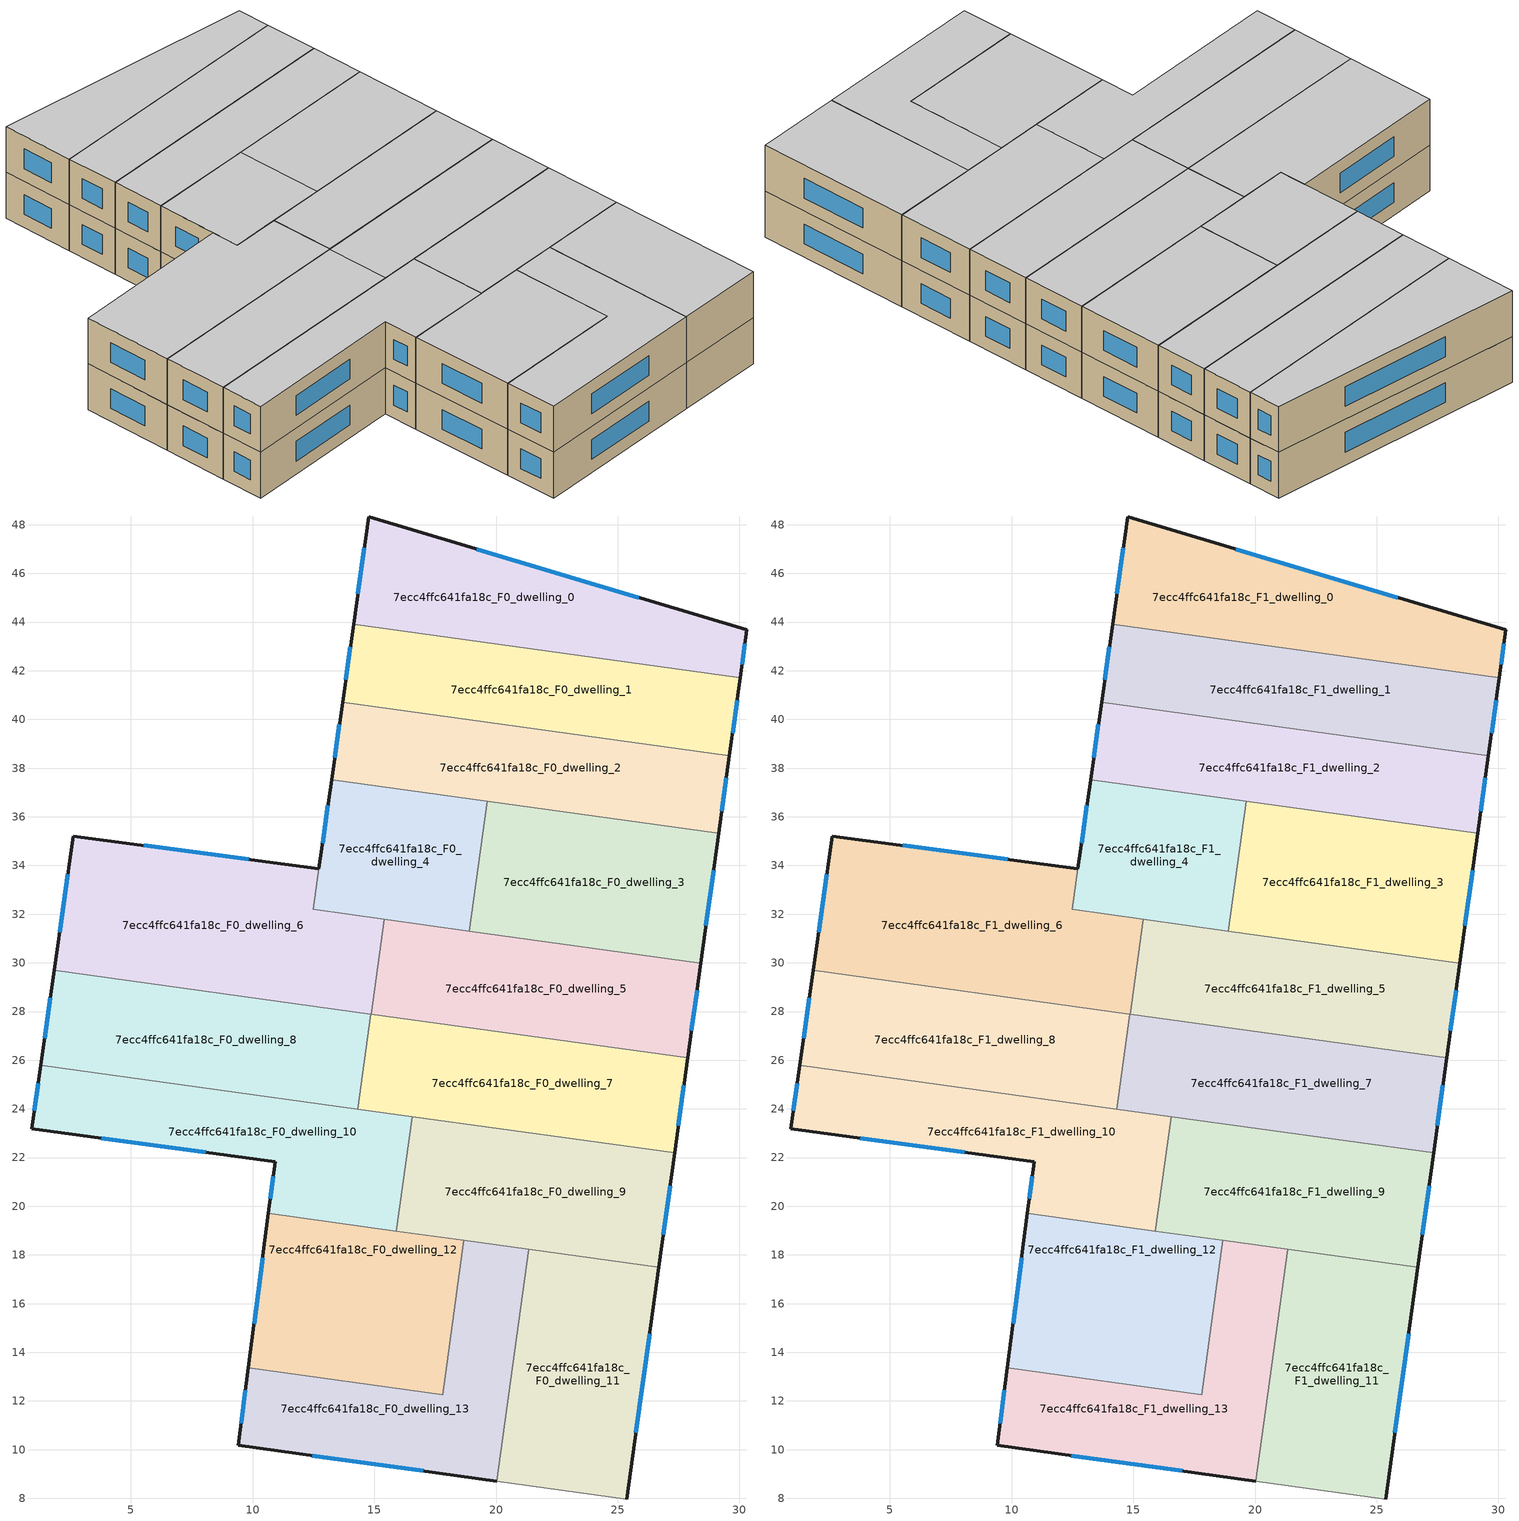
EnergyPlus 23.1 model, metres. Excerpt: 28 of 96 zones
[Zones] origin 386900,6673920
7ecc4ffc641fa18c_F0_dwelling_0
 floor ground (EU_floor_Construction): 30.3,43.68 30.03,41.71 14.14,43.9 14.77,48.32 z0
 wall outside (EU_wall_Construction): 30.03,41.71 30.3,43.68 14.77,48.32 14.14,43.9 z0:3
 wall to 7ecc4ffc641fa18c_F0_dwelling_1 (EU_wall_Construction): 14.14,43.9 30.03,41.71 z0:3
 window (EU_Window_Construction): 14.59,47.06 14.32,45.16 / 25.86,45 19.21,46.99 / 30.11,42.27 30.23,43.12 z0.86:2.14
7ecc4ffc641fa18c_F0_dwelling_1
 floor ground (EU_floor_Construction): 30.03,41.71 29.59,38.51 13.69,40.71 14.14,43.9 z0
 wall outside (EU_wall_Construction): 14.14,43.9 13.69,40.71 / 29.59,38.51 30.03,41.71 z0:3
 wall to 7ecc4ffc641fa18c_F0_dwelling_2 (EU_wall_Construction): 13.69,40.71 29.59,38.51 z0:3
 window (EU_Window_Construction): 14.01,42.99 13.82,41.62 / 29.71,39.43 29.9,40.79 z0.86:2.14
7ecc4ffc641fa18c_F0_dwelling_10
 floor ground (EU_floor_Construction): 16.55,23.68 15.9,18.98 10.65,19.7 10.93,21.83 0.92,23.18 1.29,25.79 z0
 wall outside (EU_wall_Construction): 1.29,25.79 0.92,23.18 10.93,21.83 10.65,19.7 z0:3
 wall to 7ecc4ffc641fa18c_F0_dwelling_9 (EU_wall_Construction): 15.9,18.98 16.55,23.68 z0:3
 wall to 7ecc4ffc641fa18c_F0_dwelling_8 (EU_wall_Construction): 14.32,23.99 1.29,25.79 z0:3
 wall to 7ecc4ffc641fa18c_F0_dwelling_12 (EU_wall_Construction): 10.65,19.7 15.9,18.98 z0:3
 wall to 7ecc4ffc641fa18c_F0_dwelling_7 (EU_wall_Construction): 16.55,23.68 14.32,23.99 z0:3
 window (EU_Window_Construction): 10.85,21.23 10.73,20.31 / 3.78,22.79 8.07,22.22 / 1.19,25.05 1.03,23.93 z0.86:2.14
7ecc4ffc641fa18c_F0_dwelling_11
 floor ground (EU_floor_Construction): 26.68,17.49 25.37,7.97 20.04,8.71 21.35,18.22 z0
 wall outside (EU_wall_Construction): 25.37,7.97 26.68,17.49 z0:3
 wall adiabatic (EU_wall_Construction): 20.04,8.71 25.37,7.97 z0:3
 wall to 7ecc4ffc641fa18c_F0_dwelling_13 (EU_wall_Construction): 21.35,18.22 20.04,8.71 z0:3
 wall to 7ecc4ffc641fa18c_F0_dwelling_9 (EU_wall_Construction): 26.68,17.49 21.35,18.22 z0:3
 window (EU_Window_Construction): 25.74,10.69 26.31,14.77 z0.86:2.14
7ecc4ffc641fa18c_F0_dwelling_12
 floor ground (EU_floor_Construction): 18.68,18.59 17.8,12.25 9.82,13.36 10.65,19.7 z0
 wall outside (EU_wall_Construction): 10.65,19.7 9.82,13.36 z0:3
 wall to 7ecc4ffc641fa18c_F0_dwelling_13 (EU_wall_Construction): 9.82,13.36 17.8,12.25 18.68,18.59 z0:3
 wall to 7ecc4ffc641fa18c_F0_dwelling_9 (EU_wall_Construction): 18.68,18.59 15.9,18.98 z0:3
 window (EU_Window_Construction): 10.41,17.89 10.06,15.17 z0.86:2.14
7ecc4ffc641fa18c_F0_dwelling_13
 floor ground (EU_floor_Construction): 21.35,18.22 20.04,8.71 9.41,10.18 9.82,13.36 17.8,12.25 18.68,18.59 z0
 wall outside (EU_wall_Construction): 9.82,13.36 9.41,10.18 20.04,8.71 z0:3
 wall to 7ecc4ffc641fa18c_F0_dwelling_9 (EU_wall_Construction): 21.35,18.22 18.68,18.59 z0:3
 window (EU_Window_Construction): 12.44,9.76 17,9.13 / 9.7,12.45 9.53,11.09 z0.86:2.14
7ecc4ffc641fa18c_F0_dwelling_2
 floor ground (EU_floor_Construction): 29.59,38.51 29.15,35.32 13.24,37.52 13.69,40.71 z0
 wall outside (EU_wall_Construction): 13.69,40.71 13.24,37.52 / 29.15,35.32 29.59,38.51 z0:3
 wall to 7ecc4ffc641fa18c_F0_dwelling_3 (EU_wall_Construction): 19.63,36.64 29.15,35.32 z0:3
 wall to 7ecc4ffc641fa18c_F0_dwelling_4 (EU_wall_Construction): 13.24,37.52 19.63,36.64 z0:3
 window (EU_Window_Construction): 13.56,39.8 13.37,38.43 / 29.27,36.24 29.46,37.6 z0.86:2.14
7ecc4ffc641fa18c_F0_dwelling_3
 floor ground (EU_floor_Construction): 29.15,35.32 28.41,29.99 18.9,31.31 19.63,36.64 z0
 wall outside (EU_wall_Construction): 28.41,29.99 29.15,35.32 z0:3
 wall to 7ecc4ffc641fa18c_F0_dwelling_4 (EU_wall_Construction): 19.63,36.64 18.9,31.31 z0:3
 wall to 7ecc4ffc641fa18c_F0_dwelling_5 (EU_wall_Construction): 18.9,31.31 28.41,29.99 z0:3
 window (EU_Window_Construction): 28.62,31.52 28.94,33.8 z0.86:2.14
7ecc4ffc641fa18c_F0_dwelling_4
 floor ground (EU_floor_Construction): 19.63,36.64 18.9,31.31 12.49,32.19 13.24,37.52 z0
 wall outside (EU_wall_Construction): 13.24,37.52 12.72,33.87 z0:3
 wall to 7ecc4ffc641fa18c_F0_dwelling_6 (EU_wall_Construction): 12.72,33.86 12.49,32.19 15.4,31.79 z0:3
 wall to 7ecc4ffc641fa18c_F0_dwelling_5 (EU_wall_Construction): 15.41,31.79 18.9,31.31 z0:3
 window (EU_Window_Construction): 13.09,36.48 12.87,34.91 z0.86:2.14
7ecc4ffc641fa18c_F0_dwelling_5
 floor ground (EU_floor_Construction): 28.41,29.99 27.87,26.09 14.87,27.89 15.41,31.79 z0
 wall outside (EU_wall_Construction): 27.87,26.09 28.41,29.99 z0:3
 wall to 7ecc4ffc641fa18c_F0_dwelling_6 (EU_wall_Construction): 15.41,31.79 14.87,27.89 z0:3
 wall to 7ecc4ffc641fa18c_F0_dwelling_7 (EU_wall_Construction): 14.87,27.89 27.87,26.09 z0:3
 window (EU_Window_Construction): 28.03,27.21 28.26,28.88 z0.86:2.14
7ecc4ffc641fa18c_F0_dwelling_6
 floor ground (EU_floor_Construction): 12.72,33.86 12.49,32.19 15.41,31.79 14.87,27.89 1.85,29.69 2.64,35.21 z0
 wall outside (EU_wall_Construction): 12.72,33.86 2.64,35.21 1.85,29.69 z0:3
 wall to 7ecc4ffc641fa18c_F0_dwelling_8 (EU_wall_Construction): 1.85,29.69 14.86,27.89 z0:3
 window (EU_Window_Construction): 9.84,34.25 5.52,34.82 / 2.41,33.63 2.08,31.27 z0.86:2.14
7ecc4ffc641fa18c_F0_dwelling_7
 floor ground (EU_floor_Construction): 27.87,26.09 27.33,22.19 14.32,23.99 14.86,27.89 z0
 wall outside (EU_wall_Construction): 27.33,22.19 27.87,26.09 z0:3
 wall to 7ecc4ffc641fa18c_F0_dwelling_8 (EU_wall_Construction): 14.86,27.89 14.32,23.99 z0:3
 wall to 7ecc4ffc641fa18c_F0_dwelling_9 (EU_wall_Construction): 16.55,23.68 27.33,22.19 z0:3
 window (EU_Window_Construction): 27.49,23.31 27.72,24.98 z0.86:2.14
7ecc4ffc641fa18c_F0_dwelling_8
 floor ground (EU_floor_Construction): 14.86,27.89 14.32,23.99 1.29,25.79 1.85,29.69 z0
 wall outside (EU_wall_Construction): 1.85,29.69 1.29,25.79 z0:3
 window (EU_Window_Construction): 1.69,28.58 1.45,26.91 z0.86:2.14
7ecc4ffc641fa18c_F0_dwelling_9
 floor ground (EU_floor_Construction): 27.33,22.19 26.68,17.49 15.9,18.98 16.55,23.68 z0
 wall outside (EU_wall_Construction): 26.68,17.49 27.33,22.19 z0:3
 window (EU_Window_Construction): 26.87,18.83 27.15,20.85 z0.86:2.14
7ecc4ffc641fa18c_F1_dwelling_0
 floor to 7ecc4ffc641fa18c_F0_dwelling_0 (EU_floor_Construction): 30.3,43.68 30.03,41.71 14.14,43.9 14.77,48.32 z3
 wall outside (EU_wall_Construction): 30.03,41.71 30.3,43.68 14.77,48.32 14.14,43.9 z3:6
 wall to 7ecc4ffc641fa18c_F1_dwelling_1 (EU_wall_Construction): 14.14,43.9 30.03,41.71 z3:6
 window (EU_Window_Construction): 14.59,47.06 14.32,45.16 / 25.86,45 19.21,46.99 / 30.11,42.27 30.23,43.12 z3.86:5.14
 ceiling to 7ecc4ffc641fa18c_F2_dwelling_0 (EU_floor_Construction): 30.03,41.71 30.3,43.68 14.77,48.32 14.14,43.9 z6
7ecc4ffc641fa18c_F1_dwelling_1
 floor to 7ecc4ffc641fa18c_F0_dwelling_1 (EU_floor_Construction): 30.03,41.71 29.59,38.51 13.69,40.71 14.14,43.9 z3
 wall outside (EU_wall_Construction): 14.14,43.9 13.69,40.71 / 29.59,38.51 30.03,41.71 z3:6
 wall to 7ecc4ffc641fa18c_F1_dwelling_2 (EU_wall_Construction): 13.69,40.71 29.59,38.51 z3:6
 window (EU_Window_Construction): 14.01,42.99 13.82,41.62 / 29.71,39.43 29.9,40.79 z3.86:5.14
 ceiling to 7ecc4ffc641fa18c_F2_dwelling_1 (EU_floor_Construction): 29.59,38.51 30.03,41.71 14.14,43.9 13.69,40.71 z6
7ecc4ffc641fa18c_F1_dwelling_10
 floor to 7ecc4ffc641fa18c_F0_dwelling_10 (EU_floor_Construction): 16.55,23.68 15.9,18.98 10.65,19.7 10.93,21.83 0.92,23.18 1.29,25.79 z3
 wall outside (EU_wall_Construction): 1.29,25.79 0.92,23.18 10.93,21.83 10.65,19.7 z3:6
 wall to 7ecc4ffc641fa18c_F1_dwelling_9 (EU_wall_Construction): 15.9,18.98 16.55,23.68 z3:6
 wall to 7ecc4ffc641fa18c_F1_dwelling_8 (EU_wall_Construction): 14.32,23.99 1.29,25.79 z3:6
 wall to 7ecc4ffc641fa18c_F1_dwelling_12 (EU_wall_Construction): 10.65,19.7 15.9,18.98 z3:6
 wall to 7ecc4ffc641fa18c_F1_dwelling_7 (EU_wall_Construction): 16.55,23.68 14.32,23.99 z3:6
 window (EU_Window_Construction): 10.85,21.23 10.73,20.31 / 3.78,22.79 8.07,22.22 / 1.19,25.05 1.03,23.93 z3.86:5.14
 ceiling to 7ecc4ffc641fa18c_F2_dwelling_10 (EU_floor_Construction): 15.9,18.98 16.55,23.68 1.29,25.79 0.92,23.18 10.93,21.83 10.65,19.7 z6
7ecc4ffc641fa18c_F1_dwelling_11
 floor to 7ecc4ffc641fa18c_F0_dwelling_11 (EU_floor_Construction): 26.68,17.49 25.37,7.97 20.04,8.71 21.35,18.22 z3
 wall outside (EU_wall_Construction): 25.37,7.97 26.68,17.49 z3:6
 wall adiabatic (EU_wall_Construction): 20.04,8.71 25.37,7.97 z3:6
 wall to 7ecc4ffc641fa18c_F1_dwelling_13 (EU_wall_Construction): 21.35,18.22 20.04,8.71 z3:6
 wall to 7ecc4ffc641fa18c_F1_dwelling_9 (EU_wall_Construction): 26.68,17.49 21.35,18.22 z3:6
 window (EU_Window_Construction): 25.74,10.69 26.31,14.77 z3.86:5.14
 ceiling to 7ecc4ffc641fa18c_F2_dwelling_11 (EU_floor_Construction): 25.37,7.97 26.68,17.49 21.35,18.22 20.04,8.71 z6
7ecc4ffc641fa18c_F1_dwelling_12
 floor to 7ecc4ffc641fa18c_F0_dwelling_12 (EU_floor_Construction): 18.68,18.59 17.8,12.25 9.82,13.36 10.65,19.7 z3
 wall outside (EU_wall_Construction): 10.65,19.7 9.82,13.36 z3:6
 wall to 7ecc4ffc641fa18c_F1_dwelling_13 (EU_wall_Construction): 9.82,13.36 17.8,12.25 18.68,18.59 z3:6
 wall to 7ecc4ffc641fa18c_F1_dwelling_9 (EU_wall_Construction): 18.68,18.59 15.9,18.98 z3:6
 window (EU_Window_Construction): 10.41,17.89 10.06,15.17 z3.86:5.14
 ceiling to 7ecc4ffc641fa18c_F2_dwelling_12 (EU_floor_Construction): 17.8,12.25 18.68,18.59 10.65,19.7 9.82,13.36 z6
7ecc4ffc641fa18c_F1_dwelling_13
 floor to 7ecc4ffc641fa18c_F0_dwelling_13 (EU_floor_Construction): 21.35,18.22 20.04,8.71 9.41,10.18 9.82,13.36 17.8,12.25 18.68,18.59 z3
 wall outside (EU_wall_Construction): 9.82,13.36 9.41,10.18 20.04,8.71 z3:6
 wall to 7ecc4ffc641fa18c_F1_dwelling_9 (EU_wall_Construction): 21.35,18.22 18.68,18.59 z3:6
 window (EU_Window_Construction): 12.44,9.76 17,9.13 / 9.7,12.45 9.53,11.09 z3.86:5.14
 ceiling to 7ecc4ffc641fa18c_F2_dwelling_13 (EU_floor_Construction): 20.04,8.71 21.35,18.22 18.68,18.59 17.8,12.25 9.82,13.36 9.41,10.18 z6
7ecc4ffc641fa18c_F1_dwelling_2
 floor to 7ecc4ffc641fa18c_F0_dwelling_2 (EU_floor_Construction): 29.59,38.51 29.15,35.32 13.24,37.52 13.69,40.71 z3
 wall outside (EU_wall_Construction): 13.69,40.71 13.24,37.52 / 29.15,35.32 29.59,38.51 z3:6
 wall to 7ecc4ffc641fa18c_F1_dwelling_3 (EU_wall_Construction): 19.63,36.64 29.15,35.32 z3:6
 wall to 7ecc4ffc641fa18c_F1_dwelling_4 (EU_wall_Construction): 13.24,37.52 19.63,36.64 z3:6
 window (EU_Window_Construction): 13.56,39.8 13.37,38.43 / 29.27,36.24 29.46,37.6 z3.86:5.14
 ceiling to 7ecc4ffc641fa18c_F2_dwelling_2 (EU_floor_Construction): 29.15,35.32 29.59,38.51 13.69,40.71 13.24,37.52 z6
7ecc4ffc641fa18c_F1_dwelling_3
 floor to 7ecc4ffc641fa18c_F0_dwelling_3 (EU_floor_Construction): 29.15,35.32 28.41,29.99 18.9,31.31 19.63,36.64 z3
 wall outside (EU_wall_Construction): 28.41,29.99 29.15,35.32 z3:6
 wall to 7ecc4ffc641fa18c_F1_dwelling_4 (EU_wall_Construction): 19.63,36.64 18.9,31.31 z3:6
 wall to 7ecc4ffc641fa18c_F1_dwelling_5 (EU_wall_Construction): 18.9,31.31 28.41,29.99 z3:6
 window (EU_Window_Construction): 28.62,31.52 28.94,33.8 z3.86:5.14
 ceiling to 7ecc4ffc641fa18c_F2_dwelling_3 (EU_floor_Construction): 28.41,29.99 29.15,35.32 19.63,36.64 18.9,31.31 z6
7ecc4ffc641fa18c_F1_dwelling_4
 floor to 7ecc4ffc641fa18c_F0_dwelling_4 (EU_floor_Construction): 19.63,36.64 18.9,31.31 12.49,32.19 13.24,37.52 z3
 wall outside (EU_wall_Construction): 13.24,37.52 12.72,33.87 z3:6
 wall to 7ecc4ffc641fa18c_F1_dwelling_6 (EU_wall_Construction): 12.72,33.86 12.49,32.19 15.4,31.79 z3:6
 wall to 7ecc4ffc641fa18c_F1_dwelling_5 (EU_wall_Construction): 15.41,31.79 18.9,31.31 z3:6
 window (EU_Window_Construction): 13.09,36.48 12.87,34.91 z3.86:5.14
 ceiling to 7ecc4ffc641fa18c_F2_dwelling_4 (EU_floor_Construction): 18.9,31.31 19.63,36.64 13.24,37.52 12.49,32.19 z6
7ecc4ffc641fa18c_F1_dwelling_5
 floor to 7ecc4ffc641fa18c_F0_dwelling_5 (EU_floor_Construction): 28.41,29.99 27.87,26.09 14.87,27.89 15.41,31.79 z3
 wall outside (EU_wall_Construction): 27.87,26.09 28.41,29.99 z3:6
 wall to 7ecc4ffc641fa18c_F1_dwelling_6 (EU_wall_Construction): 15.41,31.79 14.87,27.89 z3:6
 wall to 7ecc4ffc641fa18c_F1_dwelling_7 (EU_wall_Construction): 14.87,27.89 27.87,26.09 z3:6
 window (EU_Window_Construction): 28.03,27.21 28.26,28.88 z3.86:5.14
 ceiling to 7ecc4ffc641fa18c_F2_dwelling_5 (EU_floor_Construction): 27.87,26.09 28.41,29.99 15.41,31.79 14.87,27.89 z6
7ecc4ffc641fa18c_F1_dwelling_6
 floor to 7ecc4ffc641fa18c_F0_dwelling_6 (EU_floor_Construction): 12.72,33.86 12.49,32.19 15.41,31.79 14.87,27.89 1.85,29.69 2.64,35.21 z3
 wall outside (EU_wall_Construction): 12.72,33.86 2.64,35.21 1.85,29.69 z3:6
 wall to 7ecc4ffc641fa18c_F1_dwelling_8 (EU_wall_Construction): 1.85,29.69 14.86,27.89 z3:6
 window (EU_Window_Construction): 9.84,34.25 5.52,34.82 / 2.41,33.63 2.08,31.27 z3.86:5.14
 ceiling to 7ecc4ffc641fa18c_F2_dwelling_6 (EU_floor_Construction): 14.87,27.89 15.41,31.79 12.49,32.19 12.72,33.86 2.64,35.21 1.85,29.69 z6
7ecc4ffc641fa18c_F1_dwelling_7
 floor to 7ecc4ffc641fa18c_F0_dwelling_7 (EU_floor_Construction): 27.87,26.09 27.33,22.19 14.32,23.99 14.86,27.89 z3
 wall outside (EU_wall_Construction): 27.33,22.19 27.87,26.09 z3:6
 wall to 7ecc4ffc641fa18c_F1_dwelling_8 (EU_wall_Construction): 14.86,27.89 14.32,23.99 z3:6
 wall to 7ecc4ffc641fa18c_F1_dwelling_9 (EU_wall_Construction): 16.55,23.68 27.33,22.19 z3:6
 window (EU_Window_Construction): 27.49,23.31 27.72,24.98 z3.86:5.14
 ceiling to 7ecc4ffc641fa18c_F2_dwelling_7 (EU_floor_Construction): 27.33,22.19 27.87,26.09 14.86,27.89 14.32,23.99 z6
7ecc4ffc641fa18c_F1_dwelling_8
 floor to 7ecc4ffc641fa18c_F0_dwelling_8 (EU_floor_Construction): 14.86,27.89 14.32,23.99 1.29,25.79 1.85,29.69 z3
 wall outside (EU_wall_Construction): 1.85,29.69 1.29,25.79 z3:6
 window (EU_Window_Construction): 1.69,28.58 1.45,26.91 z3.86:5.14
 ceiling to 7ecc4ffc641fa18c_F2_dwelling_8 (EU_floor_Construction): 14.32,23.99 14.86,27.89 1.85,29.69 1.29,25.79 z6
7ecc4ffc641fa18c_F1_dwelling_9
 floor to 7ecc4ffc641fa18c_F0_dwelling_9 (EU_floor_Construction): 27.33,22.19 26.68,17.49 15.9,18.98 16.55,23.68 z3
 wall outside (EU_wall_Construction): 26.68,17.49 27.33,22.19 z3:6
 window (EU_Window_Construction): 26.87,18.83 27.15,20.85 z3.86:5.14
 ceiling to 7ecc4ffc641fa18c_F2_dwelling_9 (EU_floor_Construction): 26.68,17.49 27.33,22.19 16.55,23.68 15.9,18.98 z6
[Building]
EU S2 Campaign: North Axis=0; Terrain=City; Solar Distribution=FullExterior
[Site:Location]
Helsinki-Vantaa.AP: Latitude=60.317; Longitude=24.963; Time Zone=2; Elevation=54.6
[SizingPeriod:WeatherFileDays]
AnnualSizingPeriod: Begin Month=1; Begin Day of Month=1; End Month=12; End Day of Month=31; Day of Week for Start Day=Monday; Use Weather File Daylight Saving Period=No; Use Weather File Rain and Snow Indicators=No
[MATERIAL]
EU_InternalMass_Material: Roughness=MediumRough; Thickness=0.1; Conductivity=1; Density=1800; Specific Heat=900; Thermal Absorptance=0.9; Solar Absorptance=0.7; Visible Absorptance=0.7
[MATERIAL:NOMASS] Roughness=MediumRough; Thermal Absorptance=0.9; Solar Absorptance=0.7; Visible Absorptance=0.7
Name | Thermal Resistance
EU_wall_NoMass | 1.10183
EU_floor_NoMass | 1.70606
[WINDOWMATERIAL:SIMPLEGLAZINGSYSTEM]
EU_Window_SimpleGlazing: UFactor=3.11035; Solar Heat Gain Coefficient=0.8; Visible Transmittance=0.8
[CONSTRUCTION]
EU_wall_Construction: EU_wall_NoMass
EU_floor_Construction: EU_floor_NoMass
EU_Window_Construction: EU_Window_SimpleGlazing
EU_InternalMass_Construction: EU_InternalMass_Material
[ZONE] Type=1; Multiplier=1; Ceiling Height=autocalculate; Floor Area=autocalculate; Part of Total Floor Area=Yes
Name | Volume
7ecc4ffc641fa18c_F0_dwelling_0; 7ecc4ffc641fa18c_F1_dwelling_0 | 155.088
7ecc4ffc641fa18c_F0_dwelling_1; 7ecc4ffc641fa18c_F1_dwelling_1 | 155.12
7ecc4ffc641fa18c_F0_dwelling_10; 7ecc4ffc641fa18c_F1_dwelling_10 | 155.112
7ecc4ffc641fa18c_F0_dwelling_11; 7ecc4ffc641fa18c_F1_dwelling_11 | 155.1
7ecc4ffc641fa18c_F0_dwelling_12; 7ecc4ffc641fa18c_F1_dwelling_12 | 155.11
7ecc4ffc641fa18c_F0_dwelling_13; 7ecc4ffc641fa18c_F1_dwelling_13 | 155.103
7ecc4ffc641fa18c_F0_dwelling_2; 7ecc4ffc641fa18c_F1_dwelling_2 | 155.123
7ecc4ffc641fa18c_F0_dwelling_3; 7ecc4ffc641fa18c_F1_dwelling_3 | 155.109
7ecc4ffc641fa18c_F0_dwelling_4; 7ecc4ffc641fa18c_F1_dwelling_4 | 104.303
7ecc4ffc641fa18c_F0_dwelling_5; 7ecc4ffc641fa18c_F1_dwelling_5 | 155.096
7ecc4ffc641fa18c_F0_dwelling_6; 7ecc4ffc641fa18c_F1_dwelling_6 | 205.879
7ecc4ffc641fa18c_F0_dwelling_7; 7ecc4ffc641fa18c_F1_dwelling_7 | 155.104
7ecc4ffc641fa18c_F0_dwelling_8; 7ecc4ffc641fa18c_F1_dwelling_8 | 155.101
7ecc4ffc641fa18c_F0_dwelling_9; 7ecc4ffc641fa18c_F1_dwelling_9 | 155.09
[INTERNALMASS] Construction=EU_InternalMass_Construction
Name | Zone or ZoneList | Surface Area
7ecc4ffc641fa18c_F0_dwelling_0_EU_InternalMass | 7ecc4ffc641fa18c_F0_dwelling_0 | 51.6963
7ecc4ffc641fa18c_F0_dwelling_1_EU_InternalMass | 7ecc4ffc641fa18c_F0_dwelling_1 | 51.7066
7ecc4ffc641fa18c_F0_dwelling_2_EU_InternalMass | 7ecc4ffc641fa18c_F0_dwelling_2 | 51.7077
7ecc4ffc641fa18c_F0_dwelling_3_EU_InternalMass | 7ecc4ffc641fa18c_F0_dwelling_3 | 51.7049
7ecc4ffc641fa18c_F0_dwelling_4_EU_InternalMass | 7ecc4ffc641fa18c_F0_dwelling_4 | 34.7802
7ecc4ffc641fa18c_F0_dwelling_5_EU_InternalMass | 7ecc4ffc641fa18c_F0_dwelling_5 | 51.6997
7ecc4ffc641fa18c_F0_dwelling_6_EU_InternalMass | 7ecc4ffc641fa18c_F0_dwelling_6 | 68.6269
7ecc4ffc641fa18c_F0_dwelling_7_EU_InternalMass | 7ecc4ffc641fa18c_F0_dwelling_7 | 51.7028
7ecc4ffc641fa18c_F0_dwelling_8_EU_InternalMass | 7ecc4ffc641fa18c_F0_dwelling_8 | 51.7
7ecc4ffc641fa18c_F0_dwelling_9_EU_InternalMass | 7ecc4ffc641fa18c_F0_dwelling_9 | 51.6971
7ecc4ffc641fa18c_F0_dwelling_10_EU_InternalMass | 7ecc4ffc641fa18c_F0_dwelling_10 | 51.7046
7ecc4ffc641fa18c_F0_dwelling_11_EU_InternalMass | 7ecc4ffc641fa18c_F0_dwelling_11 | 51.699
7ecc4ffc641fa18c_F0_dwelling_12_EU_InternalMass | 7ecc4ffc641fa18c_F0_dwelling_12 | 51.7047
7ecc4ffc641fa18c_F0_dwelling_13_EU_InternalMass | 7ecc4ffc641fa18c_F0_dwelling_13 | 51.7004
7ecc4ffc641fa18c_F1_dwelling_0_EU_InternalMass | 7ecc4ffc641fa18c_F1_dwelling_0 | 51.6963
7ecc4ffc641fa18c_F1_dwelling_1_EU_InternalMass | 7ecc4ffc641fa18c_F1_dwelling_1 | 51.7066
7ecc4ffc641fa18c_F1_dwelling_2_EU_InternalMass | 7ecc4ffc641fa18c_F1_dwelling_2 | 51.7077
7ecc4ffc641fa18c_F1_dwelling_3_EU_InternalMass | 7ecc4ffc641fa18c_F1_dwelling_3 | 51.7049
7ecc4ffc641fa18c_F1_dwelling_4_EU_InternalMass | 7ecc4ffc641fa18c_F1_dwelling_4 | 34.7802
7ecc4ffc641fa18c_F1_dwelling_5_EU_InternalMass | 7ecc4ffc641fa18c_F1_dwelling_5 | 51.6997
7ecc4ffc641fa18c_F1_dwelling_6_EU_InternalMass | 7ecc4ffc641fa18c_F1_dwelling_6 | 68.6269
7ecc4ffc641fa18c_F1_dwelling_7_EU_InternalMass | 7ecc4ffc641fa18c_F1_dwelling_7 | 51.7028
7ecc4ffc641fa18c_F1_dwelling_8_EU_InternalMass | 7ecc4ffc641fa18c_F1_dwelling_8 | 51.7
7ecc4ffc641fa18c_F1_dwelling_9_EU_InternalMass | 7ecc4ffc641fa18c_F1_dwelling_9 | 51.6971
7ecc4ffc641fa18c_F1_dwelling_10_EU_InternalMass | 7ecc4ffc641fa18c_F1_dwelling_10 | 51.7046
7ecc4ffc641fa18c_F1_dwelling_11_EU_InternalMass | 7ecc4ffc641fa18c_F1_dwelling_11 | 51.699
7ecc4ffc641fa18c_F1_dwelling_12_EU_InternalMass | 7ecc4ffc641fa18c_F1_dwelling_12 | 51.7047
7ecc4ffc641fa18c_F1_dwelling_13_EU_InternalMass | 7ecc4ffc641fa18c_F1_dwelling_13 | 51.7004
[OTHEREQUIPMENT] Fuel Type=Electricity; Design Level Calculation Method=Watts/Area; Power per Zone Floor Area=1; Fraction Latent=0; Fraction Radiant=0; Fraction Lost=0; Carbon Dioxide Generation Rate=0; EndUse Subcategory=EU_Step8_InternalGains
Name | Zone or ZoneList or Space or SpaceList | Schedule
EU_Step8_InternalGain_7ecc4ffc641fa18c_F0_dwelling_0_f000 | 7ecc4ffc641fa18c_F0_dwelling_0 | EU_Step8_GainSchedule_7ecc4ffc641fa18c_F0_dwelling_0_f000
EU_Step8_InternalGain_7ecc4ffc641fa18c_F0_dwelling_1_f000 | 7ecc4ffc641fa18c_F0_dwelling_1 | EU_Step8_GainSchedule_7ecc4ffc641fa18c_F0_dwelling_1_f000
EU_Step8_InternalGain_7ecc4ffc641fa18c_F0_dwelling_2_f000 | 7ecc4ffc641fa18c_F0_dwelling_2 | EU_Step8_GainSchedule_7ecc4ffc641fa18c_F0_dwelling_2_f000
EU_Step8_InternalGain_7ecc4ffc641fa18c_F0_dwelling_3_f000 | 7ecc4ffc641fa18c_F0_dwelling_3 | EU_Step8_GainSchedule_7ecc4ffc641fa18c_F0_dwelling_3_f000
EU_Step8_InternalGain_7ecc4ffc641fa18c_F0_dwelling_4_f000 | 7ecc4ffc641fa18c_F0_dwelling_4 | EU_Step8_GainSchedule_7ecc4ffc641fa18c_F0_dwelling_4_f000
EU_Step8_InternalGain_7ecc4ffc641fa18c_F0_dwelling_5_f000 | 7ecc4ffc641fa18c_F0_dwelling_5 | EU_Step8_GainSchedule_7ecc4ffc641fa18c_F0_dwelling_5_f000
EU_Step8_InternalGain_7ecc4ffc641fa18c_F0_dwelling_6_f000 | 7ecc4ffc641fa18c_F0_dwelling_6 | EU_Step8_GainSchedule_7ecc4ffc641fa18c_F0_dwelling_6_f000
EU_Step8_InternalGain_7ecc4ffc641fa18c_F0_dwelling_7_f000 | 7ecc4ffc641fa18c_F0_dwelling_7 | EU_Step8_GainSchedule_7ecc4ffc641fa18c_F0_dwelling_7_f000
EU_Step8_InternalGain_7ecc4ffc641fa18c_F0_dwelling_8_f000 | 7ecc4ffc641fa18c_F0_dwelling_8 | EU_Step8_GainSchedule_7ecc4ffc641fa18c_F0_dwelling_8_f000
EU_Step8_InternalGain_7ecc4ffc641fa18c_F0_dwelling_9_f000 | 7ecc4ffc641fa18c_F0_dwelling_9 | EU_Step8_GainSchedule_7ecc4ffc641fa18c_F0_dwelling_9_f000
EU_Step8_InternalGain_7ecc4ffc641fa18c_F0_dwelling_10_f000 | 7ecc4ffc641fa18c_F0_dwelling_10 | EU_Step8_GainSchedule_7ecc4ffc641fa18c_F0_dwelling_10_f000
EU_Step8_InternalGain_7ecc4ffc641fa18c_F0_dwelling_11_f000 | 7ecc4ffc641fa18c_F0_dwelling_11 | EU_Step8_GainSchedule_7ecc4ffc641fa18c_F0_dwelling_11_f000
EU_Step8_InternalGain_7ecc4ffc641fa18c_F0_dwelling_12_f000 | 7ecc4ffc641fa18c_F0_dwelling_12 | EU_Step8_GainSchedule_7ecc4ffc641fa18c_F0_dwelling_12_f000
EU_Step8_InternalGain_7ecc4ffc641fa18c_F0_dwelling_13_f000 | 7ecc4ffc641fa18c_F0_dwelling_13 | EU_Step8_GainSchedule_7ecc4ffc641fa18c_F0_dwelling_13_f000
EU_Step8_InternalGain_7ecc4ffc641fa18c_F1_dwelling_0_f000 | 7ecc4ffc641fa18c_F1_dwelling_0 | EU_Step8_GainSchedule_7ecc4ffc641fa18c_F1_dwelling_0_f000
EU_Step8_InternalGain_7ecc4ffc641fa18c_F1_dwelling_1_f000 | 7ecc4ffc641fa18c_F1_dwelling_1 | EU_Step8_GainSchedule_7ecc4ffc641fa18c_F1_dwelling_1_f000
EU_Step8_InternalGain_7ecc4ffc641fa18c_F1_dwelling_2_f000 | 7ecc4ffc641fa18c_F1_dwelling_2 | EU_Step8_GainSchedule_7ecc4ffc641fa18c_F1_dwelling_2_f000
EU_Step8_InternalGain_7ecc4ffc641fa18c_F1_dwelling_3_f000 | 7ecc4ffc641fa18c_F1_dwelling_3 | EU_Step8_GainSchedule_7ecc4ffc641fa18c_F1_dwelling_3_f000
EU_Step8_InternalGain_7ecc4ffc641fa18c_F1_dwelling_4_f000 | 7ecc4ffc641fa18c_F1_dwelling_4 | EU_Step8_GainSchedule_7ecc4ffc641fa18c_F1_dwelling_4_f000
EU_Step8_InternalGain_7ecc4ffc641fa18c_F1_dwelling_5_f000 | 7ecc4ffc641fa18c_F1_dwelling_5 | EU_Step8_GainSchedule_7ecc4ffc641fa18c_F1_dwelling_5_f000
EU_Step8_InternalGain_7ecc4ffc641fa18c_F1_dwelling_6_f000 | 7ecc4ffc641fa18c_F1_dwelling_6 | EU_Step8_GainSchedule_7ecc4ffc641fa18c_F1_dwelling_6_f000
EU_Step8_InternalGain_7ecc4ffc641fa18c_F1_dwelling_7_f000 | 7ecc4ffc641fa18c_F1_dwelling_7 | EU_Step8_GainSchedule_7ecc4ffc641fa18c_F1_dwelling_7_f000
EU_Step8_InternalGain_7ecc4ffc641fa18c_F1_dwelling_8_f000 | 7ecc4ffc641fa18c_F1_dwelling_8 | EU_Step8_GainSchedule_7ecc4ffc641fa18c_F1_dwelling_8_f000
EU_Step8_InternalGain_7ecc4ffc641fa18c_F1_dwelling_9_f000 | 7ecc4ffc641fa18c_F1_dwelling_9 | EU_Step8_GainSchedule_7ecc4ffc641fa18c_F1_dwelling_9_f000
EU_Step8_InternalGain_7ecc4ffc641fa18c_F1_dwelling_10_f000 | 7ecc4ffc641fa18c_F1_dwelling_10 | EU_Step8_GainSchedule_7ecc4ffc641fa18c_F1_dwelling_10_f000
EU_Step8_InternalGain_7ecc4ffc641fa18c_F1_dwelling_11_f000 | 7ecc4ffc641fa18c_F1_dwelling_11 | EU_Step8_GainSchedule_7ecc4ffc641fa18c_F1_dwelling_11_f000
EU_Step8_InternalGain_7ecc4ffc641fa18c_F1_dwelling_12_f000 | 7ecc4ffc641fa18c_F1_dwelling_12 | EU_Step8_GainSchedule_7ecc4ffc641fa18c_F1_dwelling_12_f000
EU_Step8_InternalGain_7ecc4ffc641fa18c_F1_dwelling_13_f000 | 7ecc4ffc641fa18c_F1_dwelling_13 | EU_Step8_GainSchedule_7ecc4ffc641fa18c_F1_dwelling_13_f000
[ZONEVENTILATION:DESIGNFLOWRATE] Schedule=EU_AlwaysOn; Design Flow Rate Calculation Method=AirChanges/Hour; Air Changes per Hour=0.756316; Ventilation Type=Natural; Fan Pressure Rise=0; Fan Total Efficiency=1; Constant Term Coefficient=1; Temperature Term Coefficient=0; Velocity Term Coefficient=0; Velocity Squared Term Coefficient=0; Minimum Indoor Temperature=-100; Maximum Indoor Temperature=100; Delta Temperature=-100; Minimum Outdoor Temperature=-100; Maximum Outdoor Temperature=100; Maximum Wind Speed=40
Name | Zone or ZoneList or Space or SpaceList
EU_ConstantAir_7ecc4ffc641fa18c_F0_dwelling_0 | 7ecc4ffc641fa18c_F0_dwelling_0
EU_ConstantAir_7ecc4ffc641fa18c_F0_dwelling_1 | 7ecc4ffc641fa18c_F0_dwelling_1
EU_ConstantAir_7ecc4ffc641fa18c_F0_dwelling_2 | 7ecc4ffc641fa18c_F0_dwelling_2
EU_ConstantAir_7ecc4ffc641fa18c_F0_dwelling_3 | 7ecc4ffc641fa18c_F0_dwelling_3
EU_ConstantAir_7ecc4ffc641fa18c_F0_dwelling_4 | 7ecc4ffc641fa18c_F0_dwelling_4
EU_ConstantAir_7ecc4ffc641fa18c_F0_dwelling_5 | 7ecc4ffc641fa18c_F0_dwelling_5
EU_ConstantAir_7ecc4ffc641fa18c_F0_dwelling_6 | 7ecc4ffc641fa18c_F0_dwelling_6
EU_ConstantAir_7ecc4ffc641fa18c_F0_dwelling_7 | 7ecc4ffc641fa18c_F0_dwelling_7
EU_ConstantAir_7ecc4ffc641fa18c_F0_dwelling_8 | 7ecc4ffc641fa18c_F0_dwelling_8
EU_ConstantAir_7ecc4ffc641fa18c_F0_dwelling_9 | 7ecc4ffc641fa18c_F0_dwelling_9
EU_ConstantAir_7ecc4ffc641fa18c_F0_dwelling_10 | 7ecc4ffc641fa18c_F0_dwelling_10
EU_ConstantAir_7ecc4ffc641fa18c_F0_dwelling_11 | 7ecc4ffc641fa18c_F0_dwelling_11
EU_ConstantAir_7ecc4ffc641fa18c_F0_dwelling_12 | 7ecc4ffc641fa18c_F0_dwelling_12
EU_ConstantAir_7ecc4ffc641fa18c_F0_dwelling_13 | 7ecc4ffc641fa18c_F0_dwelling_13
EU_ConstantAir_7ecc4ffc641fa18c_F1_dwelling_0 | 7ecc4ffc641fa18c_F1_dwelling_0
EU_ConstantAir_7ecc4ffc641fa18c_F1_dwelling_1 | 7ecc4ffc641fa18c_F1_dwelling_1
EU_ConstantAir_7ecc4ffc641fa18c_F1_dwelling_2 | 7ecc4ffc641fa18c_F1_dwelling_2
EU_ConstantAir_7ecc4ffc641fa18c_F1_dwelling_3 | 7ecc4ffc641fa18c_F1_dwelling_3
EU_ConstantAir_7ecc4ffc641fa18c_F1_dwelling_4 | 7ecc4ffc641fa18c_F1_dwelling_4
EU_ConstantAir_7ecc4ffc641fa18c_F1_dwelling_5 | 7ecc4ffc641fa18c_F1_dwelling_5
EU_ConstantAir_7ecc4ffc641fa18c_F1_dwelling_6 | 7ecc4ffc641fa18c_F1_dwelling_6
EU_ConstantAir_7ecc4ffc641fa18c_F1_dwelling_7 | 7ecc4ffc641fa18c_F1_dwelling_7
EU_ConstantAir_7ecc4ffc641fa18c_F1_dwelling_8 | 7ecc4ffc641fa18c_F1_dwelling_8
EU_ConstantAir_7ecc4ffc641fa18c_F1_dwelling_9 | 7ecc4ffc641fa18c_F1_dwelling_9
EU_ConstantAir_7ecc4ffc641fa18c_F1_dwelling_10 | 7ecc4ffc641fa18c_F1_dwelling_10
EU_ConstantAir_7ecc4ffc641fa18c_F1_dwelling_11 | 7ecc4ffc641fa18c_F1_dwelling_11
EU_ConstantAir_7ecc4ffc641fa18c_F1_dwelling_12 | 7ecc4ffc641fa18c_F1_dwelling_12
EU_ConstantAir_7ecc4ffc641fa18c_F1_dwelling_13 | 7ecc4ffc641fa18c_F1_dwelling_13
[HVACTEMPLATE:THERMOSTAT] Constant Heating Setpoint=20; Constant Cooling Setpoint=50
EU_HeatOnly_7ecc4ffc641fa18c_F0_dwelling_0; EU_HeatOnly_7ecc4ffc641fa18c_F0_dwelling_1; EU_HeatOnly_7ecc4ffc641fa18c_F0_dwelling_2; EU_HeatOnly_7ecc4ffc641fa18c_F0_dwelling_3; EU_HeatOnly_7ecc4ffc641fa18c_F0_dwelling_4; EU_HeatOnly_7ecc4ffc641fa18c_F0_dwelling_5; EU_HeatOnly_7ecc4ffc641fa18c_F0_dwelling_6; EU_HeatOnly_7ecc4ffc641fa18c_F0_dwelling_7; EU_HeatOnly_7ecc4ffc641fa18c_F0_dwelling_8; EU_HeatOnly_7ecc4ffc641fa18c_F0_dwelling_9; EU_HeatOnly_7ecc4ffc641fa18c_F0_dwelling_10; EU_HeatOnly_7ecc4ffc641fa18c_F0_dwelling_11; EU_HeatOnly_7ecc4ffc641fa18c_F0_dwelling_12; EU_HeatOnly_7ecc4ffc641fa18c_F0_dwelling_13; EU_HeatOnly_7ecc4ffc641fa18c_F1_dwelling_0; EU_HeatOnly_7ecc4ffc641fa18c_F1_dwelling_1; EU_HeatOnly_7ecc4ffc641fa18c_F1_dwelling_2; EU_HeatOnly_7ecc4ffc641fa18c_F1_dwelling_3; EU_HeatOnly_7ecc4ffc641fa18c_F1_dwelling_4; EU_HeatOnly_7ecc4ffc641fa18c_F1_dwelling_5; EU_HeatOnly_7ecc4ffc641fa18c_F1_dwelling_6; EU_HeatOnly_7ecc4ffc641fa18c_F1_dwelling_7; EU_HeatOnly_7ecc4ffc641fa18c_F1_dwelling_8; EU_HeatOnly_7ecc4ffc641fa18c_F1_dwelling_9; EU_HeatOnly_7ecc4ffc641fa18c_F1_dwelling_10; EU_HeatOnly_7ecc4ffc641fa18c_F1_dwelling_11; EU_HeatOnly_7ecc4ffc641fa18c_F1_dwelling_12; EU_HeatOnly_7ecc4ffc641fa18c_F1_dwelling_13; EU_HeatOnly_7ecc4ffc641fa18c_F2_dwelling_0; EU_HeatOnly_7ecc4ffc641fa18c_F2_dwelling_1; EU_HeatOnly_7ecc4ffc641fa18c_F2_dwelling_2; EU_HeatOnly_7ecc4ffc641fa18c_F2_dwelling_3; EU_HeatOnly_7ecc4ffc641fa18c_F2_dwelling_4; EU_HeatOnly_7ecc4ffc641fa18c_F2_dwelling_5; EU_HeatOnly_7ecc4ffc641fa18c_F2_dwelling_6; EU_HeatOnly_7ecc4ffc641fa18c_F2_dwelling_7; EU_HeatOnly_7ecc4ffc641fa18c_F2_dwelling_8; EU_HeatOnly_7ecc4ffc641fa18c_F2_dwelling_9; EU_HeatOnly_7ecc4ffc641fa18c_F2_dwelling_10; EU_HeatOnly_7ecc4ffc641fa18c_F2_dwelling_11; EU_HeatOnly_7ecc4ffc641fa18c_F2_dwelling_12; EU_HeatOnly_7ecc4ffc641fa18c_F2_dwelling_13; EU_HeatOnly_7ecc4ffc641fa18c_F3_dwelling_0; EU_HeatOnly_7ecc4ffc641fa18c_F3_dwelling_1; EU_HeatOnly_7ecc4ffc641fa18c_F3_dwelling_2; EU_HeatOnly_7ecc4ffc641fa18c_F3_dwelling_3; EU_HeatOnly_7ecc4ffc641fa18c_F3_dwelling_4; EU_HeatOnly_7ecc4ffc641fa18c_F3_dwelling_5; EU_HeatOnly_7ecc4ffc641fa18c_F3_dwelling_6; EU_HeatOnly_7ecc4ffc641fa18c_F3_dwelling_7; EU_HeatOnly_7ecc4ffc641fa18c_F3_dwelling_8; EU_HeatOnly_7ecc4ffc641fa18c_F3_dwelling_9; EU_HeatOnly_7ecc4ffc641fa18c_F3_dwelling_10; EU_HeatOnly_7ecc4ffc641fa18c_F3_dwelling_11; EU_HeatOnly_7ecc4ffc641fa18c_F3_dwelling_12; EU_HeatOnly_7ecc4ffc641fa18c_F3_dwelling_13; EU_HeatOnly_7ecc4ffc641fa18c_F4_dwelling_0; EU_HeatOnly_7ecc4ffc641fa18c_F4_dwelling_1; EU_HeatOnly_7ecc4ffc641fa18c_F4_dwelling_2; EU_HeatOnly_7ecc4ffc641fa18c_F4_dwelling_3; EU_HeatOnly_7ecc4ffc641fa18c_F4_dwelling_4; EU_HeatOnly_7ecc4ffc641fa18c_F4_dwelling_5; EU_HeatOnly_7ecc4ffc641fa18c_F4_dwelling_6; EU_HeatOnly_7ecc4ffc641fa18c_F4_dwelling_7; EU_HeatOnly_7ecc4ffc641fa18c_F4_dwelling_8; EU_HeatOnly_7ecc4ffc641fa18c_F4_dwelling_9; EU_HeatOnly_7ecc4ffc641fa18c_F4_dwelling_10; EU_HeatOnly_7ecc4ffc641fa18c_F4_dwelling_11; EU_HeatOnly_7ecc4ffc641fa18c_F4_dwelling_12; EU_HeatOnly_7ecc4ffc641fa18c_F4_dwelling_13; EU_HeatOnly_7ecc4ffc641fa18c_F5_dwelling_0; EU_HeatOnly_7ecc4ffc641fa18c_F5_dwelling_1; EU_HeatOnly_7ecc4ffc641fa18c_F5_dwelling_2; EU_HeatOnly_7ecc4ffc641fa18c_F5_dwelling_3; EU_HeatOnly_7ecc4ffc641fa18c_F5_dwelling_4; EU_HeatOnly_7ecc4ffc641fa18c_F5_dwelling_5; EU_HeatOnly_7ecc4ffc641fa18c_F5_dwelling_6; EU_HeatOnly_7ecc4ffc641fa18c_F5_dwelling_7; EU_HeatOnly_7ecc4ffc641fa18c_F5_dwelling_8; EU_HeatOnly_7ecc4ffc641fa18c_F5_dwelling_9; EU_HeatOnly_7ecc4ffc641fa18c_F5_dwelling_10; EU_HeatOnly_7ecc4ffc641fa18c_F5_dwelling_11; EU_HeatOnly_7ecc4ffc641fa18c_F5_dwelling_12; EU_HeatOnly_7ecc4ffc641fa18c_F6_dwelling_0; EU_HeatOnly_7ecc4ffc641fa18c_F6_dwelling_1; EU_HeatOnly_7ecc4ffc641fa18c_F6_dwelling_2; EU_HeatOnly_7ecc4ffc641fa18c_F6_dwelling_3; EU_HeatOnly_7ecc4ffc641fa18c_F6_dwelling_4; EU_HeatOnly_7ecc4ffc641fa18c_F6_dwelling_5; EU_HeatOnly_7ecc4ffc641fa18c_F6_dwelling_6; EU_HeatOnly_7ecc4ffc641fa18c_F6_dwelling_7; EU_HeatOnly_7ecc4ffc641fa18c_F6_dwelling_8; EU_HeatOnly_7ecc4ffc641fa18c_F6_dwelling_9; EU_HeatOnly_7ecc4ffc641fa18c_F6_dwelling_10; EU_HeatOnly_7ecc4ffc641fa18c_F6_dwelling_11; EU_HeatOnly_7ecc4ffc641fa18c_F6_dwelling_12
[HVACTEMPLATE:ZONE:IDEALLOADSAIRSYSTEM] System Availability Schedule=EU_AlwaysOn; Maximum Heating Supply Air Temperature=50; Minimum Cooling Supply Air Temperature=13; Maximum Heating Supply Air Humidity Ratio=0.0156; Minimum Cooling Supply Air Humidity Ratio=0.0077; Heating Limit=NoLimit; Cooling Limit=NoLimit; Heating Availability Schedule=EU_AlwaysOn; Cooling Availability Schedule=EU_CoolingOff; Dehumidification Control Type=ConstantSensibleHeatRatio; Cooling Sensible Heat Ratio=0.7; Dehumidification Setpoint=60; Humidification Control Type=None; Humidification Setpoint=30; Outdoor Air Method=None; Outdoor Air Flow Rate per Person=0.00944; Outdoor Air Flow Rate per Zone Floor Area=0; Outdoor Air Flow Rate per Zone=0; Demand Controlled Ventilation Type=None; Outdoor Air Economizer Type=NoEconomizer; Heat Recovery Type=None; Sensible Heat Recovery Effectiveness=0.7; Latent Heat Recovery Effectiveness=0.65
Name | Template Thermostat
7ecc4ffc641fa18c_F0_dwelling_0 | EU_HeatOnly_7ecc4ffc641fa18c_F0_dwelling_0
7ecc4ffc641fa18c_F0_dwelling_1 | EU_HeatOnly_7ecc4ffc641fa18c_F0_dwelling_1
7ecc4ffc641fa18c_F0_dwelling_2 | EU_HeatOnly_7ecc4ffc641fa18c_F0_dwelling_2
7ecc4ffc641fa18c_F0_dwelling_3 | EU_HeatOnly_7ecc4ffc641fa18c_F0_dwelling_3
7ecc4ffc641fa18c_F0_dwelling_4 | EU_HeatOnly_7ecc4ffc641fa18c_F0_dwelling_4
7ecc4ffc641fa18c_F0_dwelling_5 | EU_HeatOnly_7ecc4ffc641fa18c_F0_dwelling_5
7ecc4ffc641fa18c_F0_dwelling_6 | EU_HeatOnly_7ecc4ffc641fa18c_F0_dwelling_6
7ecc4ffc641fa18c_F0_dwelling_7 | EU_HeatOnly_7ecc4ffc641fa18c_F0_dwelling_7
7ecc4ffc641fa18c_F0_dwelling_8 | EU_HeatOnly_7ecc4ffc641fa18c_F0_dwelling_8
7ecc4ffc641fa18c_F0_dwelling_9 | EU_HeatOnly_7ecc4ffc641fa18c_F0_dwelling_9
7ecc4ffc641fa18c_F0_dwelling_10 | EU_HeatOnly_7ecc4ffc641fa18c_F0_dwelling_10
7ecc4ffc641fa18c_F0_dwelling_11 | EU_HeatOnly_7ecc4ffc641fa18c_F0_dwelling_11
7ecc4ffc641fa18c_F0_dwelling_12 | EU_HeatOnly_7ecc4ffc641fa18c_F0_dwelling_12
7ecc4ffc641fa18c_F0_dwelling_13 | EU_HeatOnly_7ecc4ffc641fa18c_F0_dwelling_13
7ecc4ffc641fa18c_F1_dwelling_0 | EU_HeatOnly_7ecc4ffc641fa18c_F1_dwelling_0
7ecc4ffc641fa18c_F1_dwelling_1 | EU_HeatOnly_7ecc4ffc641fa18c_F1_dwelling_1
7ecc4ffc641fa18c_F1_dwelling_2 | EU_HeatOnly_7ecc4ffc641fa18c_F1_dwelling_2
7ecc4ffc641fa18c_F1_dwelling_3 | EU_HeatOnly_7ecc4ffc641fa18c_F1_dwelling_3
7ecc4ffc641fa18c_F1_dwelling_4 | EU_HeatOnly_7ecc4ffc641fa18c_F1_dwelling_4
7ecc4ffc641fa18c_F1_dwelling_5 | EU_HeatOnly_7ecc4ffc641fa18c_F1_dwelling_5
7ecc4ffc641fa18c_F1_dwelling_6 | EU_HeatOnly_7ecc4ffc641fa18c_F1_dwelling_6
7ecc4ffc641fa18c_F1_dwelling_7 | EU_HeatOnly_7ecc4ffc641fa18c_F1_dwelling_7
7ecc4ffc641fa18c_F1_dwelling_8 | EU_HeatOnly_7ecc4ffc641fa18c_F1_dwelling_8
7ecc4ffc641fa18c_F1_dwelling_9 | EU_HeatOnly_7ecc4ffc641fa18c_F1_dwelling_9
7ecc4ffc641fa18c_F1_dwelling_10 | EU_HeatOnly_7ecc4ffc641fa18c_F1_dwelling_10
7ecc4ffc641fa18c_F1_dwelling_11 | EU_HeatOnly_7ecc4ffc641fa18c_F1_dwelling_11
7ecc4ffc641fa18c_F1_dwelling_12 | EU_HeatOnly_7ecc4ffc641fa18c_F1_dwelling_12
7ecc4ffc641fa18c_F1_dwelling_13 | EU_HeatOnly_7ecc4ffc641fa18c_F1_dwelling_13
[SIZING:ZONE] Zone Cooling Design Supply Air Temperature Input Method=SupplyAirTemperature; Zone Cooling Design Supply Air Temperature=13; Zone Heating Design Supply Air Temperature Input Method=SupplyAirTemperature; Zone Heating Design Supply Air Temperature=50; Zone Cooling Design Supply Air Humidity Ratio=0.008; Zone Heating Design Supply Air Humidity Ratio=0.008; Cooling Design Air Flow Method=DesignDay; Cooling Design Air Flow Rate=0; Cooling Minimum Air Flow per Zone Floor Area=0.000762; Cooling Minimum Air Flow=0; Cooling Minimum Air Flow Fraction=0.2; Heating Design Air Flow Method=DesignDay; Heating Design Air Flow Rate=0; Heating Maximum Air Flow per Zone Floor Area=0.002032; Heating Maximum Air Flow=0.141576; Heating Maximum Air Flow Fraction=0.3; Account for Dedicated Outdoor Air System=No; Dedicated Outdoor Air System Control Strategy=NeutralSupplyAir; Dedicated Outdoor Air Low Setpoint Temperature for Design=autosize; Dedicated Outdoor Air High Setpoint Temperature for Design=autosize; Zone Load Sizing Method=Sensible Load Only No Latent Load; Zone Latent Cooling Design Supply Air Humidity Ratio Input Method=HumidityRatioDifference; Zone Cooling Design Supply Air Humidity Ratio Difference=0.005; Zone Latent Heating Design Supply Air Humidity Ratio Input Method=HumidityRatioDifference; Zone Humidification Design Supply Air Humidity Ratio Difference=0.005
7ecc4ffc641fa18c_F0_dwelling_0; 7ecc4ffc641fa18c_F0_dwelling_1; 7ecc4ffc641fa18c_F0_dwelling_2; 7ecc4ffc641fa18c_F0_dwelling_3; 7ecc4ffc641fa18c_F0_dwelling_4; 7ecc4ffc641fa18c_F0_dwelling_5; 7ecc4ffc641fa18c_F0_dwelling_6; 7ecc4ffc641fa18c_F0_dwelling_7; 7ecc4ffc641fa18c_F0_dwelling_8; 7ecc4ffc641fa18c_F0_dwelling_9; 7ecc4ffc641fa18c_F0_dwelling_10; 7ecc4ffc641fa18c_F0_dwelling_11; 7ecc4ffc641fa18c_F0_dwelling_12; 7ecc4ffc641fa18c_F0_dwelling_13; 7ecc4ffc641fa18c_F1_dwelling_0; 7ecc4ffc641fa18c_F1_dwelling_1; 7ecc4ffc641fa18c_F1_dwelling_2; 7ecc4ffc641fa18c_F1_dwelling_3; 7ecc4ffc641fa18c_F1_dwelling_4; 7ecc4ffc641fa18c_F1_dwelling_5; 7ecc4ffc641fa18c_F1_dwelling_6; 7ecc4ffc641fa18c_F1_dwelling_7; 7ecc4ffc641fa18c_F1_dwelling_8; 7ecc4ffc641fa18c_F1_dwelling_9; 7ecc4ffc641fa18c_F1_dwelling_10; 7ecc4ffc641fa18c_F1_dwelling_11; 7ecc4ffc641fa18c_F1_dwelling_12; 7ecc4ffc641fa18c_F1_dwelling_13
[SCHEDULE:CONSTANT]
Name | Hourly Value
EU_AlwaysOn | 1
EU_CoolingOff | 0
[SCHEDULE:FILE] Column Number=1; Rows to Skip at Top=0; Number of Hours of Data=8760; Column Separator=Comma; Interpolate to Timestep=No; Minutes per Item=60; Adjust Schedule for Daylight Savings=Yes
Name | File
EU_Step8_GainSchedule_7ecc4ffc641fa18c_F0_dwelling_0_f000 | ../../schedules/7ecc4ffc641fa18c/7ecc4ffc641fa18c_F0_dwelling_0_f000_gain.csv
EU_Step8_GainSchedule_7ecc4ffc641fa18c_F0_dwelling_1_f000 | ../../schedules/7ecc4ffc641fa18c/7ecc4ffc641fa18c_F0_dwelling_1_f000_gain.csv
EU_Step8_GainSchedule_7ecc4ffc641fa18c_F0_dwelling_2_f000 | ../../schedules/7ecc4ffc641fa18c/7ecc4ffc641fa18c_F0_dwelling_2_f000_gain.csv
EU_Step8_GainSchedule_7ecc4ffc641fa18c_F0_dwelling_3_f000 | ../../schedules/7ecc4ffc641fa18c/7ecc4ffc641fa18c_F0_dwelling_3_f000_gain.csv
EU_Step8_GainSchedule_7ecc4ffc641fa18c_F0_dwelling_4_f000 | ../../schedules/7ecc4ffc641fa18c/7ecc4ffc641fa18c_F0_dwelling_4_f000_gain.csv
EU_Step8_GainSchedule_7ecc4ffc641fa18c_F0_dwelling_5_f000 | ../../schedules/7ecc4ffc641fa18c/7ecc4ffc641fa18c_F0_dwelling_5_f000_gain.csv
EU_Step8_GainSchedule_7ecc4ffc641fa18c_F0_dwelling_6_f000 | ../../schedules/7ecc4ffc641fa18c/7ecc4ffc641fa18c_F0_dwelling_6_f000_gain.csv
EU_Step8_GainSchedule_7ecc4ffc641fa18c_F0_dwelling_7_f000 | ../../schedules/7ecc4ffc641fa18c/7ecc4ffc641fa18c_F0_dwelling_7_f000_gain.csv
EU_Step8_GainSchedule_7ecc4ffc641fa18c_F0_dwelling_8_f000 | ../../schedules/7ecc4ffc641fa18c/7ecc4ffc641fa18c_F0_dwelling_8_f000_gain.csv
EU_Step8_GainSchedule_7ecc4ffc641fa18c_F0_dwelling_9_f000 | ../../schedules/7ecc4ffc641fa18c/7ecc4ffc641fa18c_F0_dwelling_9_f000_gain.csv
EU_Step8_GainSchedule_7ecc4ffc641fa18c_F0_dwelling_10_f000 | ../../schedules/7ecc4ffc641fa18c/7ecc4ffc641fa18c_F0_dwelling_10_f000_gain.csv
EU_Step8_GainSchedule_7ecc4ffc641fa18c_F0_dwelling_11_f000 | ../../schedules/7ecc4ffc641fa18c/7ecc4ffc641fa18c_F0_dwelling_11_f000_gain.csv
EU_Step8_GainSchedule_7ecc4ffc641fa18c_F0_dwelling_12_f000 | ../../schedules/7ecc4ffc641fa18c/7ecc4ffc641fa18c_F0_dwelling_12_f000_gain.csv
EU_Step8_GainSchedule_7ecc4ffc641fa18c_F0_dwelling_13_f000 | ../../schedules/7ecc4ffc641fa18c/7ecc4ffc641fa18c_F0_dwelling_13_f000_gain.csv
EU_Step8_GainSchedule_7ecc4ffc641fa18c_F1_dwelling_0_f000 | ../../schedules/7ecc4ffc641fa18c/7ecc4ffc641fa18c_F1_dwelling_0_f000_gain.csv
EU_Step8_GainSchedule_7ecc4ffc641fa18c_F1_dwelling_1_f000 | ../../schedules/7ecc4ffc641fa18c/7ecc4ffc641fa18c_F1_dwelling_1_f000_gain.csv
EU_Step8_GainSchedule_7ecc4ffc641fa18c_F1_dwelling_2_f000 | ../../schedules/7ecc4ffc641fa18c/7ecc4ffc641fa18c_F1_dwelling_2_f000_gain.csv
EU_Step8_GainSchedule_7ecc4ffc641fa18c_F1_dwelling_3_f000 | ../../schedules/7ecc4ffc641fa18c/7ecc4ffc641fa18c_F1_dwelling_3_f000_gain.csv
EU_Step8_GainSchedule_7ecc4ffc641fa18c_F1_dwelling_4_f000 | ../../schedules/7ecc4ffc641fa18c/7ecc4ffc641fa18c_F1_dwelling_4_f000_gain.csv
EU_Step8_GainSchedule_7ecc4ffc641fa18c_F1_dwelling_5_f000 | ../../schedules/7ecc4ffc641fa18c/7ecc4ffc641fa18c_F1_dwelling_5_f000_gain.csv
EU_Step8_GainSchedule_7ecc4ffc641fa18c_F1_dwelling_6_f000 | ../../schedules/7ecc4ffc641fa18c/7ecc4ffc641fa18c_F1_dwelling_6_f000_gain.csv
EU_Step8_GainSchedule_7ecc4ffc641fa18c_F1_dwelling_7_f000 | ../../schedules/7ecc4ffc641fa18c/7ecc4ffc641fa18c_F1_dwelling_7_f000_gain.csv
EU_Step8_GainSchedule_7ecc4ffc641fa18c_F1_dwelling_8_f000 | ../../schedules/7ecc4ffc641fa18c/7ecc4ffc641fa18c_F1_dwelling_8_f000_gain.csv
EU_Step8_GainSchedule_7ecc4ffc641fa18c_F1_dwelling_9_f000 | ../../schedules/7ecc4ffc641fa18c/7ecc4ffc641fa18c_F1_dwelling_9_f000_gain.csv
EU_Step8_GainSchedule_7ecc4ffc641fa18c_F1_dwelling_10_f000 | ../../schedules/7ecc4ffc641fa18c/7ecc4ffc641fa18c_F1_dwelling_10_f000_gain.csv
EU_Step8_GainSchedule_7ecc4ffc641fa18c_F1_dwelling_11_f000 | ../../schedules/7ecc4ffc641fa18c/7ecc4ffc641fa18c_F1_dwelling_11_f000_gain.csv
EU_Step8_GainSchedule_7ecc4ffc641fa18c_F1_dwelling_12_f000 | ../../schedules/7ecc4ffc641fa18c/7ecc4ffc641fa18c_F1_dwelling_12_f000_gain.csv
EU_Step8_GainSchedule_7ecc4ffc641fa18c_F1_dwelling_13_f000 | ../../schedules/7ecc4ffc641fa18c/7ecc4ffc641fa18c_F1_dwelling_13_f000_gain.csv
